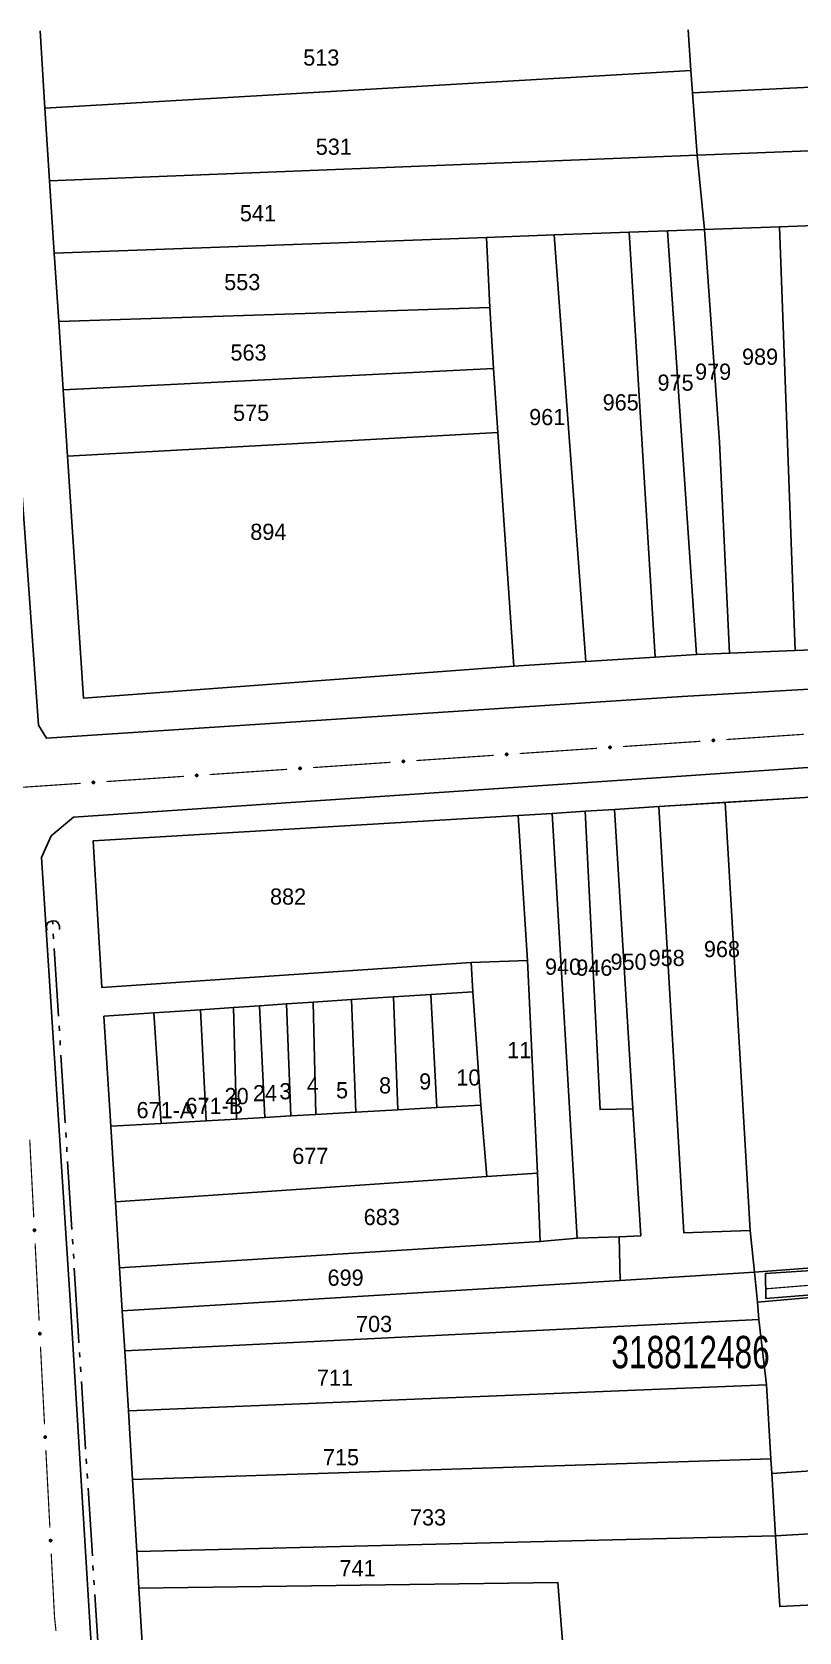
# Model space of a CAD drawing. Extents: x 201053 to 202535, y 4855063 to 4857394.
# Drawn here: x 202088.5 to 202207, y 4856369.4 to 4856616.6 of the extents above; entities that cross this region are included whole.
import ezdxf
from ezdxf.enums import TextEntityAlignment as Align

# ---------------------------------------------------------------- set-up
doc = ezdxf.new("R2010")
doc.units = 0
doc.header["$LTSCALE"] = 1.5
doc.header["$MEASUREMENT"] = 0
doc.linetypes.add('TRACO_05', pattern=[11, 7, -1, 0.5, -1, 0.5, -1])
for name, color, linetype in [('CD_MALHA_LOTES', 7, 'CONTINUOUS'), ('CD_TXT_QUADRA', 2, 'CONTINUOUS'), ('HD-VALAS-DRENOS', 170, 'CONTINUOUS'), ('RU-QUADRA', 210, 'CONTINUOUS'), ('SV-BUEIRO-VALA', 7, 'CONTINUOUS'), ('SV-EIXO-RUA-PAV', 20, 'CONTINUOUS'), ('SV-RUA-PAVIM', 7, 'CONTINUOUS'), ('Th_NmrPort', 7, 'CONTINUOUS')]:
    doc.layers.add(name, color=color, linetype=linetype)
doc.styles.add('ARIAL', font='ARIAL.SHX')

# ---------------------------------------------------------------- blocks, each defined once
blk = doc.blocks.new('COD120', base_point=(202246.23, 4857300.32))
at = {"layer": 'SV-BUEIRO-VALA'}
blk.add_lwpolyline([(202245.23, 4857298.92), (202245.23, 4857299.503333), (202245.23, 4857299.590833), (202245.313333, 4857299.824167), (202245.48, 4857300.086667), (202245.73, 4857300.2325), (202246.063333, 4857300.32), (202246.396667, 4857300.32), (202246.73, 4857300.2325), (202246.98, 4857300.086667), (202247.146667, 4857299.824167), (202247.23, 4857299.590833), (202247.23, 4857299.503333), (202247.23, 4857298.92)], dxfattribs=at)

msp = doc.modelspace()

# ---------------------------------------------------------------- linework, layer by layer
at = {"layer": 'CD_MALHA_LOTES', "linetype": 'Continuous', "flags": 128}
for points in [[(202090.54, 4856604.79), (202089.78, 4856616.75)], [(202190.36, 4856610.64), (202189.9, 4856616.89)], [(202090.54, 4856604.79), (202190.36, 4856610.64)], [(202190.61, 4856607.15), (202190.36, 4856610.64)], [(202190.61, 4856607.15), (202290.6, 4856611.98)], [(202191.31, 4856597.54), (202190.61, 4856607.15)], [(202091.26, 4856593.6), (202090.54, 4856604.79)], [(202091.26, 4856593.6), (202191.31, 4856597.54)], [(202191.31, 4856597.54), (202224.52, 4856598.81)], [(202192.44, 4856586.05), (202191.31, 4856597.54)], [(202091.99, 4856582.42), (202091.26, 4856593.6)], [(202158.77, 4856584.84), (202169.22, 4856585.21)], [(202169.22, 4856585.21), (202180.82, 4856585.63)], [(202174.1, 4856519.31), (202169.22, 4856585.21)], [(202180.82, 4856585.63), (202186.75, 4856585.84)], [(202184.84, 4856520), (202180.82, 4856585.63)], [(202186.75, 4856585.84), (202192.44, 4856586.05)], [(202191.23, 4856520.41), (202186.75, 4856585.84)], [(202192.44, 4856586.05), (202204.05, 4856586.48)], [(202196.32, 4856520.61), (202194.74, 4856553.23), (202192.44, 4856586.05)], [(202204.05, 4856586.48), (202214.92, 4856586.89), (202218.01, 4856521.49)], [(202206.46, 4856521.03), (202204.05, 4856586.48)], [(202091.99, 4856582.42), (202158.77, 4856584.84)], [(202159.26, 4856574.02), (202158.77, 4856584.84)], [(202092.68, 4856571.84), (202091.99, 4856582.42)], [(202092.68, 4856571.84), (202159.26, 4856574.02)], [(202159.87, 4856564.58), (202159.26, 4856574.02)], [(202093.37, 4856561.31), (202092.68, 4856571.84)], [(202093.37, 4856561.31), (202159.87, 4856564.58)], [(202160.5, 4856554.685), (202159.87, 4856564.58)], [(202094.04, 4856551.05), (202093.37, 4856561.31)], [(202094.04, 4856551.05), (202160.5, 4856554.685)], [(202163, 4856518.59), (202160.5, 4856554.685)], [(202096.52, 4856513.64), (202094.04, 4856551.05)], [(202206.46, 4856521.03), (202196.32, 4856520.61)], [(202218.01, 4856521.49), (202206.46, 4856521.03)], [(202163, 4856518.59), (202096.52, 4856513.64)], [(202174.1, 4856519.31), (202163, 4856518.59)], [(202184.84, 4856520), (202174.1, 4856519.31)], [(202191.23, 4856520.41), (202184.84, 4856520)], [(202196.32, 4856520.61), (202191.23, 4856520.41)], [(202195.63, 4856497.55), (202217.91, 4856498.93)], [(202168.92, 4856495.86), (202173.99, 4856496.18)], [(202173.99, 4856496.18), (202178.52, 4856496.47)], [(202181.38, 4856450.23), (202176.32, 4856450.1), (202173.99, 4856496.18)], [(202178.52, 4856496.47), (202185.4, 4856496.9)], [(202181.38, 4856450.23), (202178.52, 4856496.47)], [(202185.4, 4856496.9), (202195.63, 4856497.55)], [(202199.48, 4856431.41), (202189.25, 4856431.08), (202185.4, 4856496.9)], [(202199.48, 4856431.41), (202195.63, 4856497.55)], [(202097.97, 4856491.6), (202163.65, 4856495.53)], [(202163.65, 4856495.53), (202168.92, 4856495.86)], [(202165.12, 4856473.15), (202163.65, 4856495.53)], [(202172.75, 4856430.22), (202168.92, 4856495.86)], [(202156.4, 4856472.83), (202099.33, 4856468.98), (202097.97, 4856491.6)], [(202156.4, 4856472.83), (202165.12, 4856473.15)], [(202156.63, 4856468.3), (202156.4, 4856472.83)], [(202166.66, 4856440.29), (202165.12, 4856473.15)], [(202123.68, 4856466.15), (202127.87, 4856466.44)], [(202127.87, 4856466.44), (202131.97, 4856466.71)], [(202128.54, 4856449.12), (202127.87, 4856466.44)], [(202131.97, 4856466.71), (202137.91, 4856467.1)], [(202132.42, 4856449.34), (202131.97, 4856466.71)], [(202137.91, 4856467.1), (202144.41, 4856467.51)], [(202138.57, 4856449.7), (202137.91, 4856467.1)], [(202144.41, 4856467.51), (202150.15, 4856467.88)], [(202145.07, 4856450.07), (202144.41, 4856467.51)], [(202150.15, 4856467.88), (202156.63, 4856468.3)], [(202151.08, 4856450.42), (202150.15, 4856467.88)], [(202157.9, 4856450.81), (202156.63, 4856468.3)], [(202100.7, 4856447.52), (202099.64, 4856464.52), (202107.37, 4856465.05)], [(202107.37, 4856465.05), (202114.6, 4856465.54)], [(202108.48, 4856447.96), (202107.37, 4856465.05)], [(202114.6, 4856465.54), (202119.65, 4856465.88)], [(202115.46, 4856448.36), (202114.6, 4856465.54)], [(202119.65, 4856465.88), (202123.68, 4856466.15)], [(202120.16, 4856448.64), (202119.65, 4856465.88)], [(202124.51, 4856448.89), (202123.68, 4856466.15)], [(202128.54, 4856449.12), (202124.51, 4856448.89)], [(202132.42, 4856449.34), (202128.54, 4856449.12)], [(202138.57, 4856449.7), (202132.42, 4856449.34)], [(202145.07, 4856450.07), (202138.57, 4856449.7)], [(202151.08, 4856450.42), (202145.07, 4856450.07)], [(202157.9, 4856450.81), (202151.08, 4856450.42)], [(202158.81, 4856439.79), (202157.9, 4856450.81)], [(202182.6, 4856430.58), (202181.38, 4856450.23)], [(202100.7, 4856447.52), (202108.48, 4856447.96)], [(202101.44, 4856435.85), (202100.7, 4856447.52)], [(202115.46, 4856448.36), (202108.48, 4856447.96)], [(202120.16, 4856448.64), (202115.46, 4856448.36)], [(202124.51, 4856448.89), (202120.16, 4856448.64)], [(202101.44, 4856435.85), (202158.81, 4856439.79)], [(202166.66, 4856440.29), (202158.81, 4856439.79)], [(202167.07, 4856429.72), (202166.66, 4856440.29)], [(202102.08, 4856425.66), (202101.44, 4856435.85)], [(202102.08, 4856425.66), (202167.07, 4856429.72)], [(202172.75, 4856430.22), (202167.07, 4856429.72)], [(202179.26, 4856430.46), (202172.75, 4856430.22)], [(202179.26, 4856430.46), (202182.6, 4856430.58)], [(202179.4, 4856423.69), (202179.26, 4856430.46)], [(202200.19, 4856425.01), (202199.48, 4856431.41)], [(202102.49, 4856419), (202102.08, 4856425.66)], [(202200.19, 4856425.01), (202179.4, 4856423.69)], [(202221.95, 4856426.65), (202200.19, 4856425.01)], [(202200.19, 4856425.01), (202200.64, 4856420.37)], [(202102.49, 4856419), (202179.4, 4856423.69)], [(202200.64, 4856420.37), (202212.32, 4856421.37)], [(202200.82, 4856417.68), (202200.64, 4856420.37)], [(202102.88, 4856412.86), (202102.49, 4856419)], [(202102.88, 4856412.86), (202200.82, 4856417.68)], [(202202.04, 4856407.61), (202200.82, 4856417.68)], [(202103.43, 4856403.56), (202102.88, 4856412.86)], [(202103.43, 4856403.56), (202202.04, 4856407.61)], [(202202.72, 4856396.15), (202202.04, 4856407.61)], [(202104.06, 4856392.98), (202103.43, 4856403.56)], [(202104.06, 4856392.98), (202202.72, 4856396.15)], [(202202.86, 4856393.88), (202202.72, 4856396.15)], [(202202.86, 4856393.88), (202232.39, 4856395.9)], [(202104.72, 4856381.82), (202104.06, 4856392.98)], [(202203.43, 4856384.26), (202202.86, 4856393.88)], [(202203.43, 4856384.26), (202302.37, 4856390.05)], [(202104.72, 4856381.82), (202203.43, 4856384.26)], [(202228.07, 4856374.54), (202204.08, 4856373.33), (202203.43, 4856384.26)], [(202105.05, 4856376.16), (202104.72, 4856381.82)], [(202105.05, 4856376.16), (202169.8, 4856377.03), (202171.03, 4856361.52)], [(202106.06, 4856359.23), (202105.05, 4856376.16)]]:
    msp.add_lwpolyline(points, dxfattribs=at)
at = {"layer": 'HD-VALAS-DRENOS', "linetype": 'TRACO_05'}
msp.add_polyline3d([(202100.97, 4856331.76, 13.37), (202095.73, 4856415.12, 13.37), (202091.71, 4856479.24, 13)], dxfattribs=at)
at = {"layer": 'RU-QUADRA', "linetype": 'Continuous', "flags": 128}
for points in [[(202218.01, 4856521.49), (202206.46, 4856521.03), (202196.32, 4856520.61), (202191.23, 4856520.41), (202184.84, 4856520), (202174.1, 4856519.31), (202163, 4856518.59), (202096.52, 4856513.64), (202094.04, 4856551.05), (202093.37, 4856561.31), (202092.68, 4856571.84), (202091.99, 4856582.42), (202091.26, 4856593.6), (202090.54, 4856604.79), (202089.78, 4856616.75)], [(202106.06, 4856359.23), (202105.05, 4856376.16), (202104.72, 4856381.82), (202104.06, 4856392.98), (202103.43, 4856403.56), (202102.88, 4856412.86), (202102.49, 4856419), (202102.08, 4856425.66), (202101.44, 4856435.85), (202100.7, 4856447.52), (202099.64, 4856464.52), (202107.37, 4856465.05), (202114.6, 4856465.54), (202119.65, 4856465.88), (202123.68, 4856466.15), (202127.87, 4856466.44), (202131.97, 4856466.71), (202137.91, 4856467.1), (202144.41, 4856467.51), (202150.15, 4856467.88), (202156.63, 4856468.3), (202156.4, 4856472.83), (202099.33, 4856468.98), (202097.97, 4856491.6), (202163.65, 4856495.53), (202168.92, 4856495.86), (202173.99, 4856496.18), (202178.52, 4856496.47), (202185.4, 4856496.9), (202196.87, 4856497.63), (202219.16, 4856499)], [(202221.95, 4856426.65), (202200.19, 4856425.01), (202200.64, 4856420.37), (202212.32, 4856421.37)]]:
    msp.add_lwpolyline(points, dxfattribs=at)
at = {"layer": 'SV-EIXO-RUA-PAV', "const_width": 0.18}
for points in [[(202163.881536, 4856505.103424), (202175.854046, 4856505.915212)], [(202179.844883, 4856506.185808), (202191.817393, 4856506.997596)], [(202195.808229, 4856507.268192), (202207.78074, 4856508.079981)], [(202131.954842, 4856502.938655), (202143.927352, 4856503.750443)], [(202147.918189, 4856504.021039), (202159.890699, 4856504.832828)], [(202100.028148, 4856500.773886), (202112.000658, 4856501.585674)], [(202115.991495, 4856501.856271), (202127.964005, 4856502.668059)], [(202085.37, 4856499.78), (202096.037311, 4856500.50329)], [(202088.191796, 4856445.444519), (202088.814151, 4856433.460668)], [(202089.021603, 4856429.466051), (202089.643958, 4856417.482201)], [(202202.07, 4856422.43), (202214.030417, 4856423.403876)], [(202089.85141, 4856413.487584), (202090.473765, 4856401.503733)], [(202090.681217, 4856397.509117), (202091.303573, 4856385.525266)], [(202091.511024, 4856381.530649), (202091.977791, 4856372.542761)], [(202091.977791, 4856372.542761), (202092.02, 4856371.73)], [(202092.02, 4856371.73), (202092.246624, 4856369.555635)]]:
    msp.add_lwpolyline(points, dxfattribs=at)
at = {"layer": 'SV-EIXO-RUA-PAV'}
for points in [[(202177.698666, 4856506.150618), (202177.730305, 4856506.187914), (202177.765124, 4856506.213498), (202177.800307, 4856506.226478), (202177.834388, 4856506.229841), (202177.869641, 4856506.229355), (202177.905076, 4856506.221023), (202177.942356, 4856506.203064), (202177.979992, 4856506.171588), (202178.003856, 4856506.134197), (202178.018427, 4856506.100385), (202178.02398, 4856506.06505), (202178.022934, 4856506.03081), (202178.013062, 4856505.994289), (202177.994493, 4856505.956687), (202177.961927, 4856505.919609), (202177.927619, 4856505.894761), (202177.893259, 4856505.8831), (202177.8577, 4856505.877742), (202177.821715, 4856505.87867), (202177.786979, 4856505.887049), (202177.749152, 4856505.905813), (202177.712982, 4856505.938441), (202177.687809, 4856505.972376), (202177.675669, 4856506.006563), (202177.671182, 4856506.04169), (202177.67124, 4856506.077055), (202177.678132, 4856506.113023), (202177.698666, 4856506.150618)], [(202193.662013, 4856507.233003), (202193.693652, 4856507.270299), (202193.728471, 4856507.295883), (202193.763654, 4856507.308863), (202193.797734, 4856507.312226), (202193.832988, 4856507.31174), (202193.868423, 4856507.303408), (202193.905703, 4856507.285448), (202193.943339, 4856507.253972), (202193.967203, 4856507.216581), (202193.981774, 4856507.182769), (202193.987327, 4856507.147434), (202193.986281, 4856507.113195), (202193.976409, 4856507.076673), (202193.95784, 4856507.039071), (202193.925274, 4856507.001993), (202193.890966, 4856506.977145), (202193.856606, 4856506.965484), (202193.821047, 4856506.960126), (202193.785062, 4856506.961054), (202193.750325, 4856506.969433), (202193.712499, 4856506.988197), (202193.676329, 4856507.020825), (202193.651156, 4856507.05476), (202193.639015, 4856507.088947), (202193.634529, 4856507.124074), (202193.634587, 4856507.159439), (202193.641479, 4856507.195408), (202193.662013, 4856507.233003)], [(202145.771972, 4856503.98585), (202145.803612, 4856504.023146), (202145.838431, 4856504.04873), (202145.873613, 4856504.061709), (202145.907694, 4856504.065073), (202145.942947, 4856504.064586), (202145.978382, 4856504.056254), (202146.015663, 4856504.038295), (202146.053298, 4856504.006819), (202146.077162, 4856503.969428), (202146.091733, 4856503.935616), (202146.097286, 4856503.900281), (202146.09624, 4856503.866042), (202146.086368, 4856503.82952), (202146.067799, 4856503.791918), (202146.035233, 4856503.75484), (202146.000925, 4856503.729992), (202145.966565, 4856503.718331), (202145.931006, 4856503.712973), (202145.895021, 4856503.713901), (202145.860285, 4856503.72228), (202145.822459, 4856503.741044), (202145.786289, 4856503.773672), (202145.761115, 4856503.807607), (202145.748975, 4856503.841794), (202145.744488, 4856503.876921), (202145.744546, 4856503.912286), (202145.751438, 4856503.948255), (202145.771972, 4856503.98585)], [(202161.735319, 4856505.068234), (202161.766959, 4856505.10553), (202161.801778, 4856505.131114), (202161.83696, 4856505.144094), (202161.871041, 4856505.147457), (202161.906294, 4856505.146971), (202161.941729, 4856505.138639), (202161.979009, 4856505.12068), (202162.016645, 4856505.089204), (202162.040509, 4856505.051812), (202162.05508, 4856505.018001), (202162.060633, 4856504.982665), (202162.059587, 4856504.948426), (202162.049715, 4856504.911905), (202162.031146, 4856504.874302), (202161.99858, 4856504.837224), (202161.964272, 4856504.812376), (202161.929912, 4856504.800715), (202161.894353, 4856504.795358), (202161.858368, 4856504.796285), (202161.823632, 4856504.804665), (202161.785806, 4856504.823429), (202161.749635, 4856504.856057), (202161.724462, 4856504.889991), (202161.712322, 4856504.924178), (202161.707835, 4856504.959305), (202161.707893, 4856504.99467), (202161.714785, 4856505.030639), (202161.735319, 4856505.068234)], [(202113.845278, 4856501.821081), (202113.876918, 4856501.858377), (202113.911737, 4856501.883961), (202113.946919, 4856501.896941), (202113.981, 4856501.900304), (202114.016254, 4856501.899818), (202114.051688, 4856501.891486), (202114.088969, 4856501.873527), (202114.126604, 4856501.84205), (202114.150468, 4856501.804659), (202114.165039, 4856501.770847), (202114.170592, 4856501.735512), (202114.169546, 4856501.701273), (202114.159674, 4856501.664751), (202114.141105, 4856501.627149), (202114.108539, 4856501.590071), (202114.074231, 4856501.565223), (202114.039872, 4856501.553562), (202114.004313, 4856501.548204), (202113.968327, 4856501.549132), (202113.933591, 4856501.557511), (202113.895765, 4856501.576276), (202113.859595, 4856501.608903), (202113.834421, 4856501.642838), (202113.822281, 4856501.677025), (202113.817794, 4856501.712152), (202113.817852, 4856501.747517), (202113.824745, 4856501.783486), (202113.845278, 4856501.821081)], [(202129.808625, 4856502.903465), (202129.840265, 4856502.940761), (202129.875084, 4856502.966345), (202129.910266, 4856502.979325), (202129.944347, 4856502.982688), (202129.979601, 4856502.982202), (202130.015035, 4856502.97387), (202130.052316, 4856502.955911), (202130.089951, 4856502.924435), (202130.113815, 4856502.887044), (202130.128386, 4856502.853232), (202130.133939, 4856502.817897), (202130.132893, 4856502.783657), (202130.123021, 4856502.747136), (202130.104452, 4856502.709534), (202130.071886, 4856502.672456), (202130.037578, 4856502.647608), (202130.003218, 4856502.635947), (202129.967659, 4856502.630589), (202129.931674, 4856502.631517), (202129.896938, 4856502.639896), (202129.859112, 4856502.65866), (202129.822942, 4856502.691288), (202129.797768, 4856502.725223), (202129.785628, 4856502.75941), (202129.781141, 4856502.794537), (202129.781199, 4856502.829902), (202129.788092, 4856502.86587), (202129.808625, 4856502.903465)], [(202097.881932, 4856500.738697), (202097.913571, 4856500.775992), (202097.94839, 4856500.801577), (202097.983573, 4856500.814556), (202098.017653, 4856500.81792), (202098.052907, 4856500.817433), (202098.088342, 4856500.809101), (202098.125622, 4856500.791142), (202098.163257, 4856500.759666), (202098.187122, 4856500.722275), (202098.201692, 4856500.688463), (202098.207245, 4856500.653128), (202098.206199, 4856500.618889), (202098.196327, 4856500.582367), (202098.177758, 4856500.544765), (202098.145192, 4856500.507687), (202098.110885, 4856500.482839), (202098.076525, 4856500.471178), (202098.040966, 4856500.46582), (202098.00498, 4856500.466748), (202097.970244, 4856500.475127), (202097.932418, 4856500.493891), (202097.896248, 4856500.526519), (202097.871075, 4856500.560454), (202097.858934, 4856500.594641), (202097.854447, 4856500.629768), (202097.854505, 4856500.665133), (202097.861398, 4856500.701101), (202097.881932, 4856500.738697)], [(202089.020358, 4856431.612556), (202089.057149, 4856431.580331), (202089.082179, 4856431.545111), (202089.094601, 4856431.509728), (202089.097424, 4856431.475599), (202089.096381, 4856431.440357), (202089.08749, 4856431.405058), (202089.068943, 4856431.368067), (202089.036876, 4856431.330934), (202088.999112, 4856431.307664), (202088.965074, 4856431.29363), (202088.929655, 4856431.288636), (202088.895437, 4856431.290223), (202088.859076, 4856431.300672), (202088.821772, 4856431.319833), (202088.785214, 4856431.352981), (202088.760911, 4856431.387678), (202088.749795, 4856431.422218), (202088.745, 4856431.457857), (202088.746497, 4856431.493823), (202088.755425, 4856431.528423), (202088.774785, 4856431.565947), (202088.80798, 4856431.601597), (202088.842309, 4856431.62623), (202088.876684, 4856431.637829), (202088.911877, 4856431.641759), (202088.947237, 4856431.641142), (202088.983092, 4856431.633682), (202089.020358, 4856431.612556)], [(202089.850165, 4856415.634089), (202089.886956, 4856415.601863), (202089.911986, 4856415.566644), (202089.924408, 4856415.531261), (202089.927232, 4856415.497131), (202089.926188, 4856415.46189), (202089.917297, 4856415.426591), (202089.89875, 4856415.389599), (202089.866683, 4856415.352466), (202089.828919, 4856415.329196), (202089.794881, 4856415.315162), (202089.759462, 4856415.310169), (202089.725244, 4856415.311756), (202089.688883, 4856415.322204), (202089.651579, 4856415.341365), (202089.615021, 4856415.374514), (202089.590719, 4856415.40921), (202089.579602, 4856415.44375), (202089.574807, 4856415.47939), (202089.576304, 4856415.515356), (202089.585232, 4856415.549955), (202089.604592, 4856415.58748), (202089.637787, 4856415.623129), (202089.672116, 4856415.647763), (202089.706491, 4856415.659361), (202089.741684, 4856415.663292), (202089.777044, 4856415.662675), (202089.812899, 4856415.655214), (202089.850165, 4856415.634089)], [(202090.679972, 4856399.655621), (202090.716763, 4856399.623396), (202090.741793, 4856399.588177), (202090.754215, 4856399.552793), (202090.757039, 4856399.518664), (202090.755995, 4856399.483422), (202090.747104, 4856399.448124), (202090.728557, 4856399.411132), (202090.69649, 4856399.373999), (202090.658726, 4856399.350729), (202090.624688, 4856399.336695), (202090.589269, 4856399.331701), (202090.555051, 4856399.333289), (202090.51869, 4856399.343737), (202090.481386, 4856399.362898), (202090.444828, 4856399.396047), (202090.420526, 4856399.430743), (202090.409409, 4856399.465283), (202090.404615, 4856399.500922), (202090.406111, 4856399.536888), (202090.415039, 4856399.571488), (202090.434399, 4856399.609012), (202090.467595, 4856399.644662), (202090.501923, 4856399.669296), (202090.536298, 4856399.680894), (202090.571492, 4856399.684824), (202090.606851, 4856399.684207), (202090.642706, 4856399.676747), (202090.679972, 4856399.655621)], [(202091.509779, 4856383.677154), (202091.54657, 4856383.644929), (202091.5716, 4856383.609709), (202091.584022, 4856383.574326), (202091.586846, 4856383.540196), (202091.585802, 4856383.504955), (202091.576911, 4856383.469656), (202091.558365, 4856383.432665), (202091.526297, 4856383.395532), (202091.488533, 4856383.372262), (202091.454495, 4856383.358227), (202091.419077, 4856383.353234), (202091.384858, 4856383.354821), (202091.348497, 4856383.36527), (202091.311193, 4856383.384431), (202091.274635, 4856383.417579), (202091.250333, 4856383.452276), (202091.239217, 4856383.486816), (202091.234422, 4856383.522455), (202091.235919, 4856383.558421), (202091.244846, 4856383.59302), (202091.264206, 4856383.630545), (202091.297402, 4856383.666195), (202091.33173, 4856383.690828), (202091.366105, 4856383.702427), (202091.401299, 4856383.706357), (202091.436658, 4856383.70574), (202091.472513, 4856383.69828), (202091.509779, 4856383.677154)]]:
    msp.add_lwpolyline(points, close=True, dxfattribs=at)
for points in [[(202177.671182, 4856506.04169), (202178.018427, 4856506.100385)], [(202177.67124, 4856506.077055), (202178.003856, 4856506.134197)], [(202177.674915, 4856506.060721), (202178.006058, 4856506.118733)], [(202177.675669, 4856506.006563), (202178.02398, 4856506.06505)], [(202177.676046, 4856506.023871), (202178.019626, 4856506.079991)], [(202177.678132, 4856506.113023), (202177.979992, 4856506.171588)], [(202177.679415, 4856506.095218), (202177.987321, 4856506.153022)], [(202177.685253, 4856505.988937), (202178.02048, 4856506.047225)], [(202177.687809, 4856505.972376), (202178.022934, 4856506.03081)], [(202177.68936, 4856506.130084), (202177.957785, 4856506.185211)], [(202177.698666, 4856506.150618), (202177.942356, 4856506.203064)], [(202177.702629, 4856505.954556), (202178.01335, 4856506.011183)], [(202177.712982, 4856505.938441), (202178.013062, 4856505.994289)], [(202177.716726, 4856506.170233), (202177.916366, 4856506.211123)], [(202177.730305, 4856506.187914), (202177.905076, 4856506.221023)], [(202177.734795, 4856505.923913), (202178.000775, 4856505.974771)], [(202177.749152, 4856505.905813), (202177.994493, 4856505.956687)], [(202177.750091, 4856506.202584), (202177.878593, 4856506.223606)], [(202177.765124, 4856506.213498), (202177.869641, 4856506.229355)], [(202193.634529, 4856507.124074), (202193.981774, 4856507.182769)], [(202193.634587, 4856507.159439), (202193.967203, 4856507.216581)], [(202193.638262, 4856507.143106), (202193.969404, 4856507.201118)], [(202193.639015, 4856507.088947), (202193.987327, 4856507.147434)], [(202193.639393, 4856507.106256), (202193.982973, 4856507.162376)], [(202193.641479, 4856507.195408), (202193.943339, 4856507.253972)], [(202193.642762, 4856507.177602), (202193.950668, 4856507.235406)], [(202193.6486, 4856507.071321), (202193.983827, 4856507.12961)], [(202193.651156, 4856507.05476), (202193.986281, 4856507.113195)], [(202193.652706, 4856507.212468), (202193.921132, 4856507.267595)], [(202193.662013, 4856507.233003), (202193.905703, 4856507.285448)], [(202193.665976, 4856507.03694), (202193.976697, 4856507.093567)], [(202193.676329, 4856507.020825), (202193.976409, 4856507.076673)], [(202193.680073, 4856507.252618), (202193.879713, 4856507.293507)], [(202193.693652, 4856507.270299), (202193.868423, 4856507.303408)], [(202193.698142, 4856507.006297), (202193.964122, 4856507.057156)], [(202193.712499, 4856506.988197), (202193.95784, 4856507.039071)], [(202193.713438, 4856507.284969), (202193.84194, 4856507.30599)], [(202193.728471, 4856507.295883), (202193.832988, 4856507.31174)], [(202193.736746, 4856506.981562), (202193.933848, 4856507.019544)], [(202193.750325, 4856506.969433), (202193.925274, 4856507.001993)], [(202193.771981, 4856506.966171), (202193.901752, 4856506.988647)], [(202193.785062, 4856506.961054), (202193.890966, 4856506.977145)], [(202145.744488, 4856503.876921), (202146.091733, 4856503.935616)], [(202145.744546, 4856503.912286), (202146.077162, 4856503.969428)], [(202145.748222, 4856503.895953), (202146.079364, 4856503.953965)], [(202145.748975, 4856503.841794), (202146.097286, 4856503.900281)], [(202145.749353, 4856503.859103), (202146.092932, 4856503.915223)], [(202145.751438, 4856503.948255), (202146.053298, 4856504.006819)], [(202145.752721, 4856503.930449), (202146.060627, 4856503.988253)], [(202145.75856, 4856503.824168), (202146.093786, 4856503.882457)], [(202145.761115, 4856503.807607), (202146.09624, 4856503.866042)], [(202145.762666, 4856503.965315), (202146.031091, 4856504.020442)], [(202145.771972, 4856503.98585), (202146.015663, 4856504.038295)], [(202145.775935, 4856503.789787), (202146.086656, 4856503.846414)], [(202145.786289, 4856503.773672), (202146.086368, 4856503.82952)], [(202145.790032, 4856504.005465), (202145.989672, 4856504.046354)], [(202145.803612, 4856504.023146), (202145.978382, 4856504.056254)], [(202145.808101, 4856503.759144), (202146.074081, 4856503.810003)], [(202145.822459, 4856503.741044), (202146.067799, 4856503.791918)], [(202145.823397, 4856504.037815), (202145.951899, 4856504.058837)], [(202145.838431, 4856504.04873), (202145.942947, 4856504.064586)], [(202145.846705, 4856503.734409), (202146.043807, 4856503.772391)], [(202145.860285, 4856503.72228), (202146.035233, 4856503.75484)], [(202145.88194, 4856503.719018), (202146.011711, 4856503.741494)], [(202145.895021, 4856503.713901), (202146.000925, 4856503.729992)], [(202161.707835, 4856504.959305), (202162.05508, 4856505.018001)], [(202161.707893, 4856504.99467), (202162.040509, 4856505.051812)], [(202161.711569, 4856504.978337), (202162.042711, 4856505.036349)], [(202161.712322, 4856504.924178), (202162.060633, 4856504.982665)], [(202161.7127, 4856504.941487), (202162.056279, 4856504.997607)], [(202161.714785, 4856505.030639), (202162.016645, 4856505.089204)], [(202161.716068, 4856505.012834), (202162.023974, 4856505.070638)], [(202161.721907, 4856504.906552), (202162.057133, 4856504.964841)], [(202161.724462, 4856504.889991), (202162.059587, 4856504.948426)], [(202161.726013, 4856505.047699), (202161.994438, 4856505.102826)], [(202161.735319, 4856505.068234), (202161.979009, 4856505.12068)], [(202161.739282, 4856504.872171), (202162.050003, 4856504.928799)], [(202161.749635, 4856504.856057), (202162.049715, 4856504.911905)], [(202161.753379, 4856505.087849), (202161.953019, 4856505.128739)], [(202161.766959, 4856505.10553), (202161.941729, 4856505.138639)], [(202161.771448, 4856504.841529), (202162.037428, 4856504.892387)], [(202161.785806, 4856504.823429), (202162.031146, 4856504.874302)], [(202161.786744, 4856505.1202), (202161.915246, 4856505.141222)], [(202161.801778, 4856505.131114), (202161.906294, 4856505.146971)], [(202161.810052, 4856504.816793), (202162.007154, 4856504.854775)], [(202161.823632, 4856504.804665), (202161.99858, 4856504.837224)], [(202161.845287, 4856504.801403), (202161.975058, 4856504.823878)], [(202161.858368, 4856504.796285), (202161.964272, 4856504.812376)], [(202177.773399, 4856505.899177), (202177.970501, 4856505.93716)], [(202177.786979, 4856505.887049), (202177.961927, 4856505.919609)], [(202177.808634, 4856505.883787), (202177.938405, 4856505.906263)], [(202177.821715, 4856505.87867), (202177.927619, 4856505.894761)], [(202113.817794, 4856501.712152), (202114.165039, 4856501.770847)], [(202113.817852, 4856501.747517), (202114.150468, 4856501.804659)], [(202113.821528, 4856501.731184), (202114.15267, 4856501.789196)], [(202113.822281, 4856501.677025), (202114.170592, 4856501.735512)], [(202113.822659, 4856501.694334), (202114.166238, 4856501.750454)], [(202113.824745, 4856501.783486), (202114.126604, 4856501.84205)], [(202113.826027, 4856501.76568), (202114.133933, 4856501.823484)], [(202113.831866, 4856501.659399), (202114.167092, 4856501.717688)], [(202113.834421, 4856501.642838), (202114.169546, 4856501.701273)], [(202113.835972, 4856501.800546), (202114.104398, 4856501.855673)], [(202113.845278, 4856501.821081), (202114.088969, 4856501.873527)], [(202113.849241, 4856501.625018), (202114.159962, 4856501.681646)], [(202113.859595, 4856501.608903), (202114.159674, 4856501.664751)], [(202113.863338, 4856501.840696), (202114.062979, 4856501.881586)], [(202113.876918, 4856501.858377), (202114.051688, 4856501.891486)], [(202113.881407, 4856501.594376), (202114.147387, 4856501.645234)], [(202113.895765, 4856501.576276), (202114.141105, 4856501.627149)], [(202113.896704, 4856501.873047), (202114.025206, 4856501.894069)], [(202113.911737, 4856501.883961), (202114.016254, 4856501.899818)], [(202113.920011, 4856501.56964), (202114.117114, 4856501.607622)], [(202113.933591, 4856501.557511), (202114.108539, 4856501.590071)], [(202113.955246, 4856501.55425), (202114.085017, 4856501.576725)], [(202113.968327, 4856501.549132), (202114.074231, 4856501.565223)], [(202129.781141, 4856502.794537), (202130.128386, 4856502.853232)], [(202129.781199, 4856502.829902), (202130.113815, 4856502.887044)], [(202129.784875, 4856502.813568), (202130.116017, 4856502.87158)], [(202129.785628, 4856502.75941), (202130.133939, 4856502.817897)], [(202129.786006, 4856502.776718), (202130.129585, 4856502.832838)], [(202129.788092, 4856502.86587), (202130.089951, 4856502.924435)], [(202129.789374, 4856502.848065), (202130.09728, 4856502.905869)], [(202129.795213, 4856502.741784), (202130.130439, 4856502.800072)], [(202129.797768, 4856502.725223), (202130.132893, 4856502.783657)], [(202129.799319, 4856502.88293), (202130.067744, 4856502.938058)], [(202129.808625, 4856502.903465), (202130.052316, 4856502.955911)], [(202129.812588, 4856502.707403), (202130.123309, 4856502.76403)], [(202129.822942, 4856502.691288), (202130.123021, 4856502.747136)], [(202129.826685, 4856502.92308), (202130.026325, 4856502.96397)], [(202129.840265, 4856502.940761), (202130.015035, 4856502.97387)], [(202129.844754, 4856502.67676), (202130.110734, 4856502.727618)], [(202129.859112, 4856502.65866), (202130.104452, 4856502.709534)], [(202129.860051, 4856502.955431), (202129.988552, 4856502.976453)], [(202129.875084, 4856502.966345), (202129.979601, 4856502.982202)], [(202129.883358, 4856502.652024), (202130.08046, 4856502.690007)], [(202129.896938, 4856502.639896), (202130.071886, 4856502.672456)], [(202129.918593, 4856502.636634), (202130.048364, 4856502.659109)], [(202129.931674, 4856502.631517), (202130.037578, 4856502.647608)], [(202097.854447, 4856500.629768), (202098.201692, 4856500.688463)], [(202097.854505, 4856500.665133), (202098.187122, 4856500.722275)], [(202097.858181, 4856500.6488), (202098.189323, 4856500.706812)], [(202097.858934, 4856500.594641), (202098.207245, 4856500.653128)], [(202097.859312, 4856500.61195), (202098.202891, 4856500.668069)], [(202097.861398, 4856500.701101), (202098.163257, 4856500.759666)], [(202097.86268, 4856500.683296), (202098.170586, 4856500.7411)], [(202097.868519, 4856500.577015), (202098.203745, 4856500.635304)], [(202097.871075, 4856500.560454), (202098.206199, 4856500.618889)], [(202097.872625, 4856500.718162), (202098.141051, 4856500.773289)], [(202097.881932, 4856500.738697), (202098.125622, 4856500.791142)], [(202097.885894, 4856500.542634), (202098.196615, 4856500.599261)], [(202097.896248, 4856500.526519), (202098.196327, 4856500.582367)], [(202097.899991, 4856500.758312), (202098.099632, 4856500.799201)], [(202097.913571, 4856500.775992), (202098.088342, 4856500.809101)], [(202097.91806, 4856500.511991), (202098.18404, 4856500.562849)], [(202097.932418, 4856500.493891), (202098.177758, 4856500.544765)], [(202097.933357, 4856500.790662), (202098.061859, 4856500.811684)], [(202097.94839, 4856500.801577), (202098.052907, 4856500.817433)], [(202097.956664, 4856500.487256), (202098.153767, 4856500.525238)], [(202097.970244, 4856500.475127), (202098.145192, 4856500.507687)], [(202097.991899, 4856500.471865), (202098.12167, 4856500.494341)], [(202098.00498, 4856500.466748), (202098.110885, 4856500.482839)], [(202088.746497, 4856431.493823), (202088.760911, 4856431.387678)], [(202088.751821, 4856431.506822), (202088.772241, 4856431.376711)], [(202088.755425, 4856431.528423), (202088.785214, 4856431.352981)], [(202088.767766, 4856431.541809), (202088.802627, 4856431.34413)], [(202088.774785, 4856431.565947), (202088.821772, 4856431.319833)], [(202088.793109, 4856431.580017), (202088.839755, 4856431.313266)], [(202088.80798, 4856431.601597), (202088.859076, 4856431.300672)], [(202088.824257, 4856431.611694), (202088.875963, 4856431.300116)], [(202088.842309, 4856431.62623), (202088.895437, 4856431.290223)], [(202088.858908, 4856431.628524), (202088.911889, 4856431.292418)], [(202088.876684, 4856431.637829), (202088.929655, 4856431.288636)], [(202088.893984, 4856431.637177), (202088.944664, 4856431.292753)], [(202088.911877, 4856431.641759), (202088.965074, 4856431.29363)], [(202088.930848, 4856431.637725), (202088.983616, 4856431.305707)], [(202088.947237, 4856431.641142), (202088.999112, 4856431.307664)], [(202088.965268, 4856431.632681), (202089.018196, 4856431.323899)], [(202088.983092, 4856431.633682), (202089.036876, 4856431.330934)], [(202088.999973, 4856431.622186), (202089.050848, 4856431.352922)], [(202089.020358, 4856431.612556), (202089.068943, 4856431.368067)], [(202089.039685, 4856431.594188), (202089.077412, 4856431.393926)], [(202089.057149, 4856431.580331), (202089.08749, 4856431.405058)], [(202089.071504, 4856431.560315), (202089.090491, 4856431.431497)], [(202089.082179, 4856431.545111), (202089.096381, 4856431.440357)], [(202089.576304, 4856415.515356), (202089.590719, 4856415.40921)], [(202089.581628, 4856415.528354), (202089.602048, 4856415.398244)], [(202089.585232, 4856415.549955), (202089.615021, 4856415.374514)], [(202089.597573, 4856415.563341), (202089.632434, 4856415.365663)], [(202089.604592, 4856415.58748), (202089.651579, 4856415.341365)], [(202089.622916, 4856415.601549), (202089.669562, 4856415.334799)], [(202089.637787, 4856415.623129), (202089.688883, 4856415.322204)], [(202089.654064, 4856415.633227), (202089.705771, 4856415.321649)], [(202089.672116, 4856415.647763), (202089.725244, 4856415.311756)], [(202089.688715, 4856415.650056), (202089.741696, 4856415.31395)], [(202089.706491, 4856415.659361), (202089.759462, 4856415.310169)], [(202089.723791, 4856415.65871), (202089.774471, 4856415.314286)], [(202089.741684, 4856415.663292), (202089.794881, 4856415.315162)], [(202089.760655, 4856415.659258), (202089.813423, 4856415.32724)], [(202089.777044, 4856415.662675), (202089.828919, 4856415.329196)], [(202089.795076, 4856415.654214), (202089.848003, 4856415.345432)], [(202089.812899, 4856415.655214), (202089.866683, 4856415.352466)], [(202089.82978, 4856415.643719), (202089.880655, 4856415.374455)], [(202089.850165, 4856415.634089), (202089.89875, 4856415.389599)], [(202089.869492, 4856415.615721), (202089.907219, 4856415.415459)], [(202089.886956, 4856415.601863), (202089.917297, 4856415.426591)], [(202089.901311, 4856415.581848), (202089.920298, 4856415.45303)], [(202089.911986, 4856415.566644), (202089.926188, 4856415.46189)], [(202090.501923, 4856399.669296), (202090.555051, 4856399.333289)], [(202090.518523, 4856399.671589), (202090.571503, 4856399.335483)], [(202090.536298, 4856399.680894), (202090.589269, 4856399.331701)], [(202090.553599, 4856399.680242), (202090.604278, 4856399.335819)], [(202090.571492, 4856399.684824), (202090.624688, 4856399.336695)], [(202090.590462, 4856399.68079), (202090.64323, 4856399.348772)], [(202090.606851, 4856399.684207), (202090.658726, 4856399.350729)], [(202090.624883, 4856399.675746), (202090.67781, 4856399.366965)], [(202090.642706, 4856399.676747), (202090.69649, 4856399.373999)], [(202090.406111, 4856399.536888), (202090.420526, 4856399.430743)], [(202090.411435, 4856399.549887), (202090.431856, 4856399.419777)], [(202090.415039, 4856399.571488), (202090.444828, 4856399.396047)], [(202090.427381, 4856399.584874), (202090.462241, 4856399.387196)], [(202090.434399, 4856399.609012), (202090.481386, 4856399.362898)], [(202090.452724, 4856399.623082), (202090.499369, 4856399.356331)], [(202090.467595, 4856399.644662), (202090.51869, 4856399.343737)], [(202090.483871, 4856399.654759), (202090.535578, 4856399.343182)], [(202090.659587, 4856399.665251), (202090.710462, 4856399.395987)], [(202090.679972, 4856399.655621), (202090.728557, 4856399.411132)], [(202090.699299, 4856399.637254), (202090.737026, 4856399.436991)], [(202090.716763, 4856399.623396), (202090.747104, 4856399.448124)], [(202090.731118, 4856399.603381), (202090.750105, 4856399.474562)], [(202090.741793, 4856399.588177), (202090.755995, 4856399.483422)], [(202091.235919, 4856383.558421), (202091.250333, 4856383.452276)], [(202091.241242, 4856383.571419), (202091.261663, 4856383.441309)], [(202091.244846, 4856383.59302), (202091.274635, 4856383.417579)], [(202091.257188, 4856383.606407), (202091.292048, 4856383.408728)], [(202091.264206, 4856383.630545), (202091.311193, 4856383.384431)], [(202091.282531, 4856383.644615), (202091.329177, 4856383.377864)], [(202091.297402, 4856383.666195), (202091.348497, 4856383.36527)], [(202091.313678, 4856383.676292), (202091.365385, 4856383.364714)], [(202091.33173, 4856383.690828), (202091.384858, 4856383.354821)], [(202091.34833, 4856383.693122), (202091.40131, 4856383.357015)], [(202091.366105, 4856383.702427), (202091.419077, 4856383.353234)], [(202091.383406, 4856383.701775), (202091.434085, 4856383.357351)], [(202091.401299, 4856383.706357), (202091.454495, 4856383.358227)], [(202091.420269, 4856383.702323), (202091.473037, 4856383.370305)], [(202091.436658, 4856383.70574), (202091.488533, 4856383.372262)], [(202091.45469, 4856383.697279), (202091.507618, 4856383.388497)], [(202091.472513, 4856383.69828), (202091.526297, 4856383.395532)], [(202091.489394, 4856383.686784), (202091.540269, 4856383.41752)], [(202091.509779, 4856383.677154), (202091.558365, 4856383.432665)], [(202091.529106, 4856383.658786), (202091.566834, 4856383.458524)], [(202091.54657, 4856383.644929), (202091.576911, 4856383.469656)], [(202091.560925, 4856383.624913), (202091.579912, 4856383.496095)], [(202091.5716, 4856383.609709), (202091.585802, 4856383.504955)]]:
    msp.add_lwpolyline(points, dxfattribs=at)
at = {"layer": 'SV-RUA-PAVIM', "linetype": 'Continuous'}
for points in [[(202076.13, 4856710.78, 6.94), (202075.42, 4856707.95, 7.32), (202075.84, 4856701.81, 7.32), (202078.03, 4856671.84, 10.01), (202079.01, 4856658.65, 10.01), (202080.43, 4856639.11, 10.45), (202083.1, 4856599.38, 11.16), (202086.07, 4856559.37, 12.28), (202086.42, 4856553.72, 12.28), (202089.57, 4856509.51, 12.83), (202090.77, 4856507.47, 12.83), (202102.55, 4856508.23, 12.8), (202189.01, 4856513.91, 11.94), (202293.42, 4856519.96, 10.55), (202297.19, 4856521.08, 10.33)], [(202100.24, 4856325.3, 13.64), (202094.43, 4856420.65, 13.03), (202090, 4856489.04, 13.02), (202091.48, 4856492.39, 13.02), (202094.97, 4856495.27, 13.02), (202189.64, 4856501.65, 13.02), (202295.64, 4856508.9, 10.45)], [(202211.38, 4856425.38, 13.17), (202201.87, 4856424.8, 13.17), (202201.92, 4856420.94, 13.17), (202302.4, 4856429.01, 12.03)]]:
    msp.add_polyline3d(points, dxfattribs=at)

# ---------------------------------------------------------------- block references
at = {"layer": 'SV-BUEIRO-VALA', "rotation": 4}
msp.add_blockref('COD120', (202091.71, 4856479.24, 12.96), dxfattribs=at)

# ---------------------------------------------------------------- texts
at = {"layer": 'CD_TXT_QUADRA', "style": 'ARIAL', "width": 0.7}
msp.add_text('318812486', height=5, dxfattribs=at).set_placement((202178.06, 4856410.15))
at = {"layer": 'Th_NmrPort', "color": 1}
for s, p in [('513', (202130.44516, 4856612.625971)), ('531', (202132.38516, 4856598.845971)), ('541', (202120.65516, 4856588.575971)), ('553', (202118.23516, 4856577.935971)), ('563', (202119.20516, 4856567.055971)), ('979', (202190.987858, 4856564.093958)), ('989', (202198.24344, 4856566.407437)), ('975', (202185.187858, 4856562.403958)), ('965', (202176.712275, 4856559.360478)), ('575', (202119.607047, 4856557.737045)), ('961', (202165.357858, 4856557.083958)), ('894', (202122.267047, 4856539.357045)), ('882', (202125.31516, 4856483.015971)), ('950', (202177.92344, 4856472.937437)), ('958', (202183.81344, 4856473.537437)), ('968', (202192.35344, 4856474.897437)), ('940', (202167.80344, 4856472.177437)), ('946', (202172.63344, 4856472.027437)), ('11', (202161.960485, 4856459.293478)), ('3', (202126.760485, 4856452.943478)), ('4', (202130.990485, 4856453.853478)), ('5', (202135.520485, 4856453.093478)), ('8', (202142.170485, 4856453.853478)), ('9', (202148.360485, 4856454.453478)), ('10', (202154.100485, 4856455.063478)), ('671-B', (202112.250485, 4856450.683478)), ('20', (202118.300485, 4856452.193478)), ('24', (202122.680485, 4856452.643478)), ('671-A', (202104.693044, 4856450.029884)), ('677', (202128.762563, 4856442.95344)), ('683', (202139.792563, 4856433.51344)), ('699', (202134.202563, 4856424.14344)), ('703', (202138.60516, 4856416.995971)), ('711', (202132.56516, 4856408.685971)), ('715', (202133.494308, 4856396.408137)), ('733', (202146.934308, 4856387.118137)), ('741', (202136.054308, 4856379.258137))]:
    msp.add_text(s, height=2.5, dxfattribs=at).set_placement(p, align=Align.MIDDLE_LEFT)

doc.saveas('drawing.dxf')
